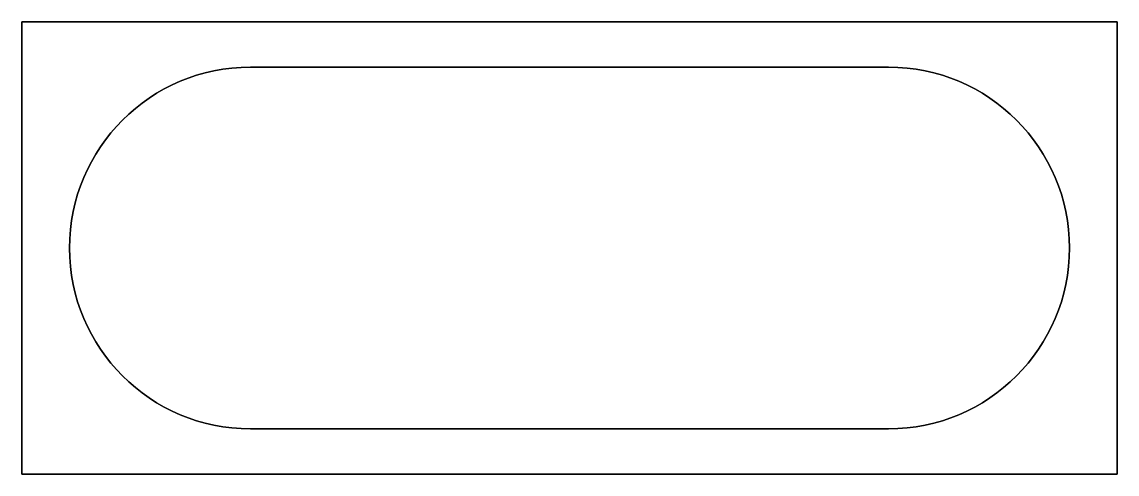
# Model space of a CAD drawing. Extents: x -5.8 to 5.8, y -2.4 to 2.4.
import ezdxf

# ---------------------------------------------------------------- set-up
doc = ezdxf.new("R2010")
doc.units = 0
doc.layers.get('0').update_dxf_attribs({"linetype": 'CONTINUOUS'})

# ---------------------------------------------------------------- blocks, each defined once
blk = doc.blocks.new('*U2')
at = {"color": 250, "extrusion": (0, 1, 0)}
for p, q in [((5.75, 2.375, 0.65), (-5.75, 2.375, 0.65)), ((-5.75, 2.375), (5.75, 2.375)), ((-5.75, 2.375, 0.65), (-5.75, 2.375)), ((5.75, 2.375, 0.65), (5.75, 2.375))]:
    blk.add_line(p, q, dxfattribs=at)
at = {"color": 250, "extrusion": (-1, 0, 0)}
for p, q in [((-5.75, 2.375, 0.65), (-5.75, -2.375, 0.65)), ((-5.75, 2.375, 0.65), (-5.75, 2.375)), ((-5.75, -2.375), (-5.75, 2.375)), ((-5.75, -2.375, 0.65), (-5.75, -2.375))]:
    blk.add_line(p, q, dxfattribs=at)
at = {"color": 250}
for p, q in [((5.75, 2.375, 0.65), (-5.75, 2.375, 0.65)), ((-5.75, 2.375, 0.65), (-5.75, -2.375, 0.65)), ((5.75, -2.375, 0.65), (5.75, 2.375, 0.65)), ((-5.75, -2.375, 0.65), (5.75, -2.375, 0.65))]:
    blk.add_line(p, q, dxfattribs=at)
at = {"color": 250, "extrusion": (0, 0, -1)}
for p, q in [((-5.75, -2.375), (-5.75, 2.375)), ((-5.75, 2.375), (5.75, 2.375)), ((5.75, 2.375), (5.75, -2.375)), ((5.75, -2.375), (-5.75, -2.375))]:
    blk.add_line(p, q, dxfattribs=at)
at = {"color": 250, "extrusion": (1, 0, 0)}
for p, q in [((5.75, -2.375, 0.65), (5.75, 2.375, 0.65)), ((5.75, 2.375), (5.75, -2.375)), ((5.75, 2.375, 0.65), (5.75, 2.375)), ((5.75, -2.375, 0.65), (5.75, -2.375))]:
    blk.add_line(p, q, dxfattribs=at)
at = {"color": 250, "extrusion": (0, -1, 0)}
for p, q in [((-5.75, -2.375, 0.65), (5.75, -2.375, 0.65)), ((-5.75, -2.375, 0.65), (-5.75, -2.375)), ((5.75, -2.375), (-5.75, -2.375)), ((5.75, -2.375, 0.65), (5.75, -2.375))]:
    blk.add_line(p, q, dxfattribs=at)
blk = doc.blocks.new('*U3')
for p, q in [((-3.35, 1.9, 0.65), (-3.35, 1.9, 4.85)), ((3.35, 1.9, 4.85), (-3.35, 1.9, 4.85)), ((3.35, 1.9, 0.65), (3.35, 1.9, 4.85)), ((-3.35, -1.9, 0.65), (-3.35, -1.9, 4.85)), ((-3.35, -1.9, 4.85), (3.35, -1.9, 4.85)), ((3.35, -1.9, 0.65), (3.35, -1.9, 4.85))]:
    blk.add_line(p, q)
at = {"extrusion": (0, 1, 0)}
for p, q in [((-3.35, 1.9, 0.65), (3.35, 1.9, 0.65)), ((-3.35, 1.9, 0.65), (-3.35, 1.9, 4.85)), ((3.35, 1.9, 4.85), (-3.35, 1.9, 4.85)), ((3.35, 1.9, 0.65), (3.35, 1.9, 4.85))]:
    blk.add_line(p, q, dxfattribs=at)
at = {"extrusion": (0, 0, -1)}
for p, q in [((-3.35, 1.9, 0.65), (3.35, 1.9, 0.65)), ((3.35, -1.9, 0.65), (-3.35, -1.9, 0.65))]:
    blk.add_line(p, q, dxfattribs=at)
at = {"extrusion": (0, -1, 0)}
for p, q in [((3.35, -1.9, 0.65), (-3.35, -1.9, 0.65)), ((-3.35, -1.9, 4.85), (3.35, -1.9, 4.85)), ((-3.35, -1.9, 0.65), (-3.35, -1.9, 4.85)), ((3.35, -1.9, 0.65), (3.35, -1.9, 4.85))]:
    blk.add_line(p, q, dxfattribs=at)
at = {"extrusion": (0, 0, -1)}
for centre, start, end in [((3.35, 0, -0.65), 270, 90), ((3.35, 0, -0.65), 270, 90), ((-3.35, 0, -0.65), 90, 270), ((-3.35, 0, -0.65), 90, 270)]:
    blk.add_arc(centre, 1.9, start, end, dxfattribs=at)
for centre, start, end in [((-3.35, 0, 4.85), 90, 270), ((-3.35, 0, 4.85), 90, 270), ((3.35, 0, 4.85), 270, 90), ((3.35, 0, 4.85), 270, 90)]:
    blk.add_arc(centre, 1.9, start, end)

msp = doc.modelspace()

# ---------------------------------------------------------------- block references
for name in ['*U2', '*U3']:
    msp.add_blockref(name, (0, 0))

doc.saveas('drawing.dxf')
